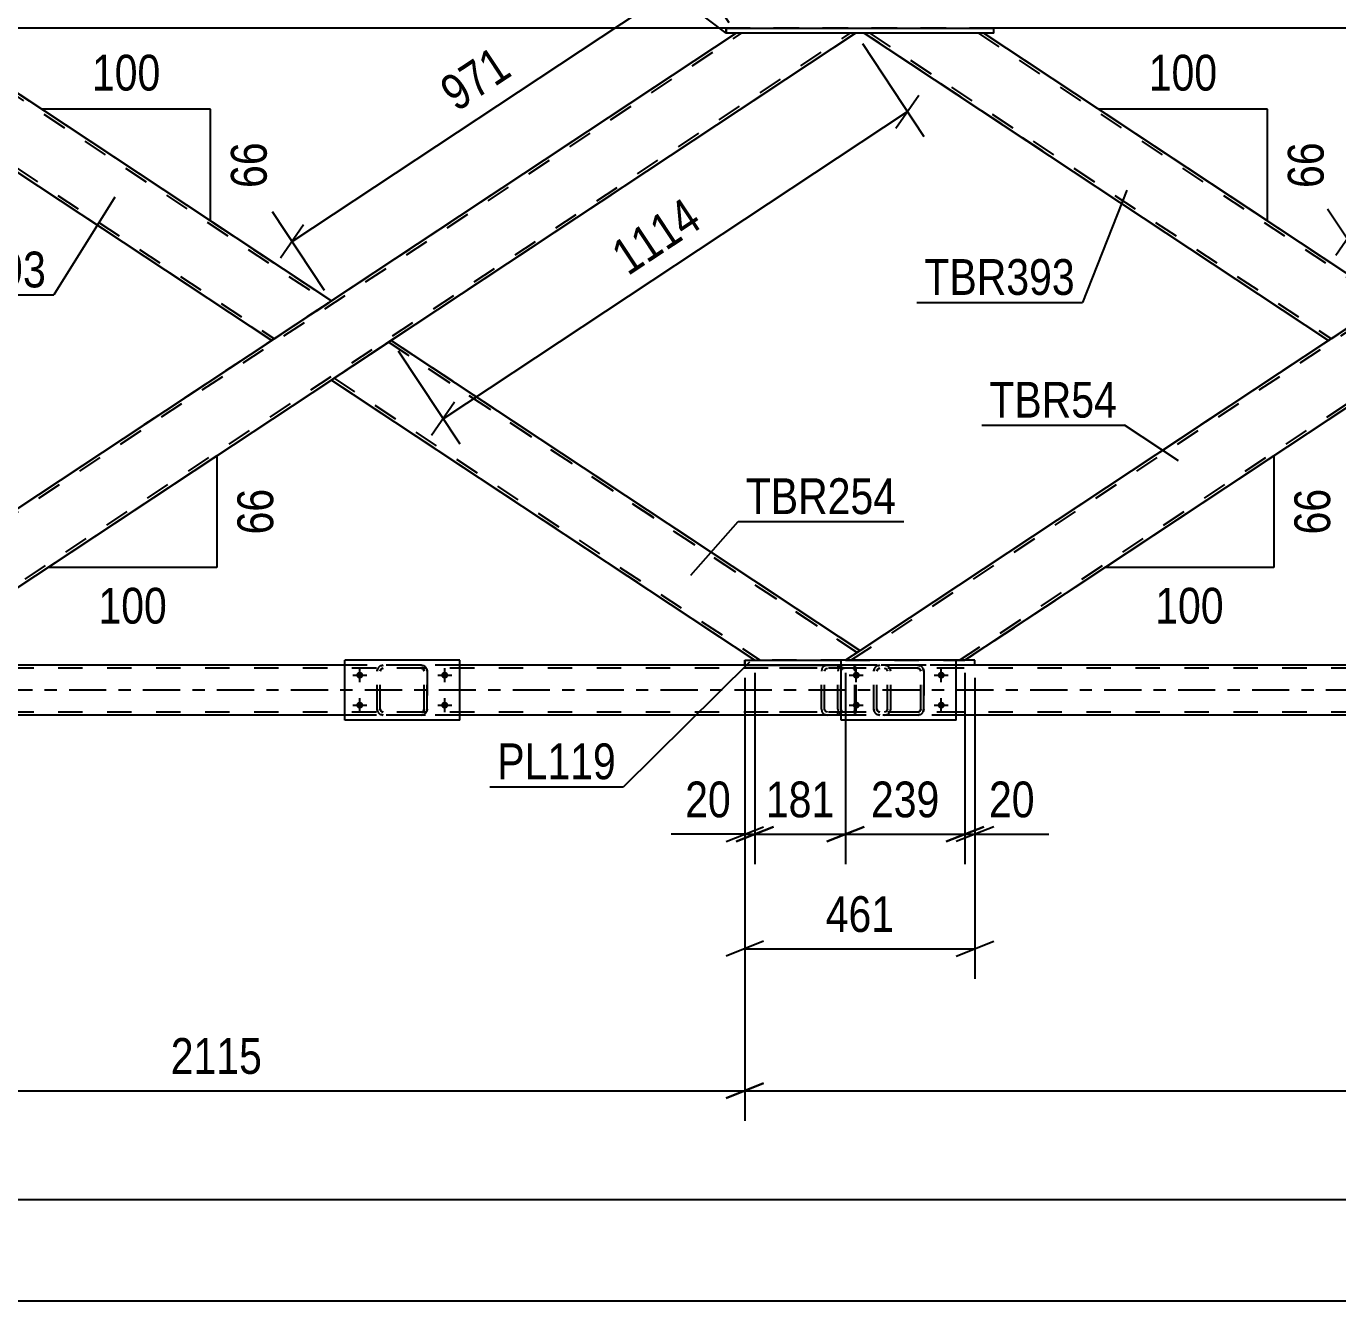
# Model space of a CAD drawing. Header units: millimetres. Extents: x -836 to 353, y -855 to -14.
# Drawn here: x -386.7 to -281.7, y -184.6 to -82.6 of the extents above; entities that cross this region are included whole.
import ezdxf

# ---------------------------------------------------------------- set-up
doc = ezdxf.new("R2010")
doc.units = ezdxf.units.MM
doc.linetypes.add('DXK_LINE_DOT2', pattern=[3.9198, 1.9599, -1.9599])
doc.linetypes.add('DXK_LINE_DOT3', pattern=[5.9187, 2.979, -0.9799, 0.9799, -0.9799])
doc.styles.add('Arial Narrow', font='ARIALN.TTF', dxfattribs={"height": 0.2})

# ---------------------------------------------------------------- blocks, each defined once
blk = doc.blocks.new('Bolt-570393895-11788 - 11761')
at = {"linetype": 'Continuous'}
for points in [[(-320.25, -134.25, -1), (-320.25, -134.81, -1)], [(-313.45, -134.25, -1), (-313.45, -134.81, -1)], [(-320.25, -136.65, -1), (-320.25, -137.21, -1)], [(-313.45, -136.65, -1), (-313.45, -137.21, -1)]]:
    blk.add_hatch(color=1, dxfattribs=at).paths.add_polyline_path(points)
at = {"color": 1, "linetype": 'Continuous'}
for p, q in [((-320.25, -135.09), (-320.25, -133.97)), ((-313.45, -135.09), (-313.45, -133.97)), ((-320.81, -134.53), (-319.69, -134.53)), ((-314.01, -134.53), (-312.89, -134.53)), ((-320.25, -137.49), (-320.25, -136.37)), ((-313.45, -137.49), (-313.45, -136.37)), ((-320.81, -136.93), (-319.69, -136.93)), ((-314.01, -136.93), (-312.89, -136.93))]:
    blk.add_line(p, q, dxfattribs=at)
blk = doc.blocks.new('Bolt-570393895-11798 - 11761')
at = {"linetype": 'Continuous'}
for points in [[(-360, -134.25, -1), (-360, -134.81, -1)], [(-353.2, -134.25, -1), (-353.2, -134.81, -1)], [(-360, -136.65, -1), (-360, -137.21, -1)], [(-353.2, -136.65, -1), (-353.2, -137.21, -1)]]:
    blk.add_hatch(color=1, dxfattribs=at).paths.add_polyline_path(points)
at = {"color": 1, "linetype": 'Continuous'}
for p, q in [((-360, -135.09), (-360, -133.97)), ((-353.2, -135.09), (-353.2, -133.97)), ((-360.56, -134.53), (-359.44, -134.53)), ((-353.76, -134.53), (-352.64, -134.53)), ((-360, -137.49), (-360, -136.37)), ((-353.2, -137.49), (-353.2, -136.37)), ((-360.56, -136.93), (-359.44, -136.93)), ((-353.76, -136.93), (-352.64, -136.93))]:
    blk.add_line(p, q, dxfattribs=at)
blk = doc.blocks.new('Part-570393895-11866 - 11761')
at = {"color": 2, "linetype": 'Continuous'}
for p, q in [((-352, -133.33), (-361.2, -133.33)), ((-361.2, -138.13), (-361.2, -133.33)), ((-352, -138.13), (-352, -133.33)), ((-352, -138.13), (-361.2, -138.13))]:
    blk.add_line(p, q, dxfattribs=at)
blk = doc.blocks.new('Part-570393895-11867 - 11761')
at = {"color": 7, "linetype": 'DXK_LINE_DOT2'}
for p, q in [((-358.6, -134.21), (-358.57, -134.03)), ((-358.57, -134.03), (-358.6, -134.21)), ((-358.6, -137.25), (-358.6, -134.21)), ((-358.6, -134.21), (-358.6, -134.21)), ((-358.6, -137.25), (-358.6, -134.21)), ((-358.36, -134.21), (-358.34, -134.12)), ((-358.34, -134.12), (-358.36, -134.21)), ((-358.36, -137.25), (-358.36, -134.21)), ((-358.36, -134.21), (-358.36, -134.21)), ((-358.36, -137.25), (-358.36, -134.21)), ((-358.34, -134.12), (-358.29, -134.04)), ((-358.29, -134.04), (-358.34, -134.12)), ((-358.31, -133.77), (-358.12, -133.73)), ((-358.12, -133.73), (-358.31, -133.77)), ((-358.29, -134.04), (-358.21, -133.99)), ((-358.21, -133.99), (-358.29, -134.04)), ((-358.21, -133.99), (-358.12, -133.97)), ((-358.12, -133.97), (-358.21, -133.99)), ((-355.08, -133.73), (-358.12, -133.73)), ((-355.08, -133.97), (-358.12, -133.97)), ((-355.08, -133.73), (-354.9, -133.77)), ((-354.9, -133.77), (-355.08, -133.73)), ((-355.08, -133.97), (-354.99, -133.99)), ((-354.99, -133.99), (-355.08, -133.97)), ((-354.99, -133.99), (-354.91, -134.04)), ((-354.91, -134.04), (-354.99, -133.99)), ((-354.91, -134.04), (-354.86, -134.12)), ((-354.86, -134.12), (-354.91, -134.04)), ((-354.86, -134.12), (-354.84, -134.21)), ((-354.84, -134.21), (-354.86, -134.12)), ((-354.84, -137.25), (-354.84, -134.21)), ((-354.84, -134.21), (-354.84, -134.21)), ((-354.84, -137.25), (-354.84, -134.21)), ((-354.64, -134.03), (-354.6, -134.21)), ((-354.6, -134.21), (-354.64, -134.03)), ((-354.6, -137.25), (-354.6, -134.21)), ((-354.6, -134.21), (-354.6, -134.21)), ((-354.6, -134.21), (-354.6, -137.25)), ((-358.6, -137.25), (-358.6, -137.25)), ((-358.57, -137.43), (-358.6, -137.25)), ((-358.6, -137.25), (-358.57, -137.43)), ((-358.36, -137.25), (-358.36, -137.25)), ((-358.34, -137.34), (-358.36, -137.25)), ((-358.36, -137.25), (-358.34, -137.34)), ((-358.29, -137.42), (-358.34, -137.34)), ((-358.34, -137.34), (-358.29, -137.42)), ((-358.21, -137.47), (-358.29, -137.42)), ((-358.29, -137.42), (-358.21, -137.47)), ((-358.12, -137.49), (-358.21, -137.47)), ((-358.21, -137.47), (-358.12, -137.49)), ((-355.08, -137.49), (-358.12, -137.49)), ((-354.99, -137.47), (-355.08, -137.49)), ((-355.08, -137.49), (-354.99, -137.47)), ((-354.91, -137.42), (-354.99, -137.47)), ((-354.99, -137.47), (-354.91, -137.42)), ((-354.86, -137.34), (-354.91, -137.42)), ((-354.91, -137.42), (-354.86, -137.34)), ((-354.84, -137.25), (-354.86, -137.34)), ((-354.86, -137.34), (-354.84, -137.25)), ((-354.84, -137.25), (-354.84, -137.25)), ((-354.6, -137.25), (-354.64, -137.43)), ((-354.64, -137.43), (-354.6, -137.25)), ((-354.6, -137.25), (-354.6, -137.25)), ((-358.12, -137.73), (-358.31, -137.69)), ((-358.31, -137.69), (-358.12, -137.73)), ((-355.08, -137.73), (-358.12, -137.73)), ((-354.9, -137.69), (-355.08, -137.73)), ((-355.08, -137.73), (-354.9, -137.69))]:
    blk.add_line(p, q, dxfattribs=at)
at = {"color": 7, "linetype": 'DXK_LINE_DOT3'}
blk.add_line((-356.6, -135.73), (-356.6, -135.73), dxfattribs=at)
at = {"color": 7, "linetype": 'DXK_LINE_DOT2'}
for centre, start, end in [((-358.12, -134.21), 112.5, 157.5), ((-358.12, -134.21), 112.5, 157.5), ((-355.08, -134.21), 22.5, 67.5), ((-355.08, -134.21), 22.5, 67.5), ((-358.12, -137.25), 202.5, 247.5), ((-358.12, -137.25), 202.5, 247.5), ((-355.08, -137.25), 292.5, 337.5), ((-355.08, -137.25), 292.5, 337.5)]:
    blk.add_arc(centre, 0.48, start, end, dxfattribs=at)
blk = doc.blocks.new('Part-570393895-11869 - 11761')
at = {"color": 2, "linetype": 'Continuous'}
for p, q in [((-312.25, -133.33), (-321.45, -133.33)), ((-321.45, -138.13), (-321.45, -133.33)), ((-312.25, -138.13), (-312.25, -133.33)), ((-312.25, -138.13), (-321.45, -138.13))]:
    blk.add_line(p, q, dxfattribs=at)
blk = doc.blocks.new('Part-570393895-11870 - 11761')
at = {"color": 7, "linetype": 'DXK_LINE_DOT2'}
for p, q in [((-318.85, -134.21), (-318.81, -134.03)), ((-318.81, -134.03), (-318.85, -134.21)), ((-318.85, -137.25), (-318.85, -134.21)), ((-318.85, -134.21), (-318.85, -134.21)), ((-318.85, -137.25), (-318.85, -134.21)), ((-318.61, -134.21), (-318.59, -134.12)), ((-318.59, -134.12), (-318.61, -134.21)), ((-318.61, -137.25), (-318.61, -134.21)), ((-318.61, -134.21), (-318.61, -134.21)), ((-318.61, -137.25), (-318.61, -134.21)), ((-318.59, -134.12), (-318.54, -134.04)), ((-318.54, -134.04), (-318.59, -134.12)), ((-318.55, -133.77), (-318.37, -133.73)), ((-318.37, -133.73), (-318.55, -133.77)), ((-318.54, -134.04), (-318.46, -133.99)), ((-318.46, -133.99), (-318.54, -134.04)), ((-318.46, -133.99), (-318.37, -133.97)), ((-318.37, -133.97), (-318.46, -133.99)), ((-315.33, -133.73), (-318.37, -133.73)), ((-315.33, -133.97), (-318.37, -133.97)), ((-315.33, -133.73), (-315.15, -133.77)), ((-315.15, -133.77), (-315.33, -133.73)), ((-315.33, -133.97), (-315.24, -133.99)), ((-315.24, -133.99), (-315.33, -133.97)), ((-315.24, -133.99), (-315.16, -134.04)), ((-315.16, -134.04), (-315.24, -133.99)), ((-315.16, -134.04), (-315.11, -134.12)), ((-315.11, -134.12), (-315.16, -134.04)), ((-315.11, -134.12), (-315.09, -134.21)), ((-315.09, -134.21), (-315.11, -134.12)), ((-315.09, -137.25), (-315.09, -134.21)), ((-315.09, -134.21), (-315.09, -134.21)), ((-315.09, -137.25), (-315.09, -134.21)), ((-314.89, -134.03), (-314.85, -134.21)), ((-314.85, -134.21), (-314.89, -134.03)), ((-314.85, -137.25), (-314.85, -134.21)), ((-314.85, -134.21), (-314.85, -134.21)), ((-314.85, -134.21), (-314.85, -137.25)), ((-318.85, -137.25), (-318.85, -137.25)), ((-318.81, -137.43), (-318.85, -137.25)), ((-318.85, -137.25), (-318.81, -137.43)), ((-318.61, -137.25), (-318.61, -137.25)), ((-318.59, -137.34), (-318.61, -137.25)), ((-318.61, -137.25), (-318.59, -137.34)), ((-318.54, -137.42), (-318.59, -137.34)), ((-318.59, -137.34), (-318.54, -137.42)), ((-318.46, -137.47), (-318.54, -137.42)), ((-318.54, -137.42), (-318.46, -137.47)), ((-318.37, -137.49), (-318.46, -137.47)), ((-318.46, -137.47), (-318.37, -137.49)), ((-315.33, -137.49), (-318.37, -137.49)), ((-315.24, -137.47), (-315.33, -137.49)), ((-315.33, -137.49), (-315.24, -137.47)), ((-315.16, -137.42), (-315.24, -137.47)), ((-315.24, -137.47), (-315.16, -137.42)), ((-315.11, -137.34), (-315.16, -137.42)), ((-315.16, -137.42), (-315.11, -137.34)), ((-315.09, -137.25), (-315.11, -137.34)), ((-315.11, -137.34), (-315.09, -137.25)), ((-315.09, -137.25), (-315.09, -137.25)), ((-314.85, -137.25), (-314.89, -137.43)), ((-314.89, -137.43), (-314.85, -137.25)), ((-314.85, -137.25), (-314.85, -137.25)), ((-318.37, -137.73), (-318.55, -137.69)), ((-318.55, -137.69), (-318.37, -137.73)), ((-315.33, -137.73), (-318.37, -137.73)), ((-315.15, -137.69), (-315.33, -137.73)), ((-315.33, -137.73), (-315.15, -137.69))]:
    blk.add_line(p, q, dxfattribs=at)
at = {"color": 7, "linetype": 'DXK_LINE_DOT3'}
blk.add_line((-316.85, -135.73), (-316.85, -135.73), dxfattribs=at)
at = {"color": 7, "linetype": 'DXK_LINE_DOT2'}
for centre, start, end in [((-318.37, -134.21), 112.5, 157.5), ((-318.37, -134.21), 112.5, 157.5), ((-315.33, -134.21), 22.5, 67.5), ((-315.33, -134.21), 22.5, 67.5), ((-318.37, -137.25), 202.5, 247.5), ((-318.37, -137.25), 202.5, 247.5), ((-315.33, -137.25), 292.5, 337.5), ((-315.33, -137.25), 292.5, 337.5)]:
    blk.add_arc(centre, 0.48, start, end, dxfattribs=at)
blk = doc.blocks.new('Part-570393895-12052 - 11761')
at = {"color": 7, "linetype": 'DXK_LINE_DOT2'}
for p, q in [((-321.7, -134.04), (-321.73, -134.21)), ((-321.73, -137.25), (-321.73, -134.21)), ((-321.69, -134.03), (-321.7, -134.04)), ((-321.48, -134.21), (-321.46, -134.12)), ((-321.48, -137.25), (-321.48, -134.21)), ((-321.46, -134.12), (-321.4, -134.04)), ((-321.23, -133.73), (-321.42, -133.77)), ((-321.4, -134.04), (-321.32, -133.99)), ((-321.32, -133.99), (-321.23, -133.97)), ((-311.85, -133.73), (-321.23, -133.73)), ((-311.85, -133.97), (-321.23, -133.97)), ((-317.82, -133.77), (-318.01, -133.73)), ((-318.01, -133.97), (-317.91, -133.99)), ((-317.91, -133.99), (-317.83, -134.04)), ((-317.83, -134.04), (-317.78, -134.12)), ((-317.78, -134.12), (-317.76, -134.21)), ((-317.76, -137.25), (-317.76, -134.21)), ((-317.5, -134.21), (-317.54, -134.03)), ((-317.5, -137.25), (-317.5, -134.21)), ((-321.73, -137.25), (-321.69, -137.43)), ((-321.46, -137.34), (-321.48, -137.25)), ((-321.4, -137.42), (-321.46, -137.34)), ((-321.32, -137.47), (-321.4, -137.42)), ((-321.23, -137.49), (-321.32, -137.47)), ((-311.85, -137.49), (-321.23, -137.49)), ((-317.91, -137.47), (-318.01, -137.49)), ((-317.83, -137.42), (-317.91, -137.47)), ((-317.78, -137.34), (-317.83, -137.42)), ((-317.76, -137.25), (-317.78, -137.34)), ((-317.54, -137.43), (-317.5, -137.25)), ((-321.42, -137.69), (-321.23, -137.73)), ((-311.85, -137.73), (-321.23, -137.73)), ((-318.01, -137.73), (-317.82, -137.69))]:
    blk.add_line(p, q, dxfattribs=at)
for centre, start, end in [((-321.24, -134.23), 110.9282, 155.8647), ((-317.99, -134.23), 24.1353, 69.0718), ((-321.24, -137.23), 204.1353, 249.0718), ((-317.99, -137.23), 290.9282, 335.8647)]:
    blk.add_arc(centre, 0.495, start, end, dxfattribs=at)
blk = doc.blocks.new('Part-570393895-11946 - 11761')
at = {"color": 7, "linetype": 'DXK_LINE_DOT2'}
for p, q in [((-320.51, -133.73), (-328.33, -133.73)), ((-320.51, -133.97), (-328.33, -133.97)), ((-323.02, -134.04), (-323.05, -134.21)), ((-323.05, -137.25), (-323.05, -134.21)), ((-323.02, -134.03), (-323.02, -134.04)), ((-322.8, -134.21), (-322.78, -134.12)), ((-322.8, -137.25), (-322.8, -134.21)), ((-322.78, -134.12), (-322.73, -134.04)), ((-322.55, -133.73), (-322.74, -133.77)), ((-322.73, -134.04), (-322.65, -133.99)), ((-322.65, -133.99), (-322.55, -133.97)), ((-321.73, -133.73), (-321.73, -133.97)), ((-320.41, -133.77), (-320.51, -133.73)), ((-320.51, -133.97), (-320.46, -133.99)), ((-320.46, -133.99), (-320.41, -134.04)), ((-320.32, -133.87), (-320.41, -133.77)), ((-320.41, -134.04), (-320.39, -134.12)), ((-320.39, -134.12), (-320.38, -134.21)), ((-320.38, -137.25), (-320.38, -134.21)), ((-320.27, -134.03), (-320.32, -133.87)), ((-320.25, -134.21), (-320.27, -134.03)), ((-320.25, -137.25), (-320.25, -134.21)), ((-320.51, -137.49), (-328.33, -137.49)), ((-323.05, -137.25), (-323.02, -137.43)), ((-322.78, -137.34), (-322.8, -137.25)), ((-322.73, -137.42), (-322.78, -137.34)), ((-322.65, -137.47), (-322.73, -137.42)), ((-322.55, -137.49), (-322.65, -137.47)), ((-321.73, -137.73), (-321.73, -137.49)), ((-320.46, -137.47), (-320.51, -137.49)), ((-320.41, -137.42), (-320.46, -137.47)), ((-320.39, -137.34), (-320.41, -137.42)), ((-320.38, -137.25), (-320.39, -137.34)), ((-320.32, -137.59), (-320.27, -137.43)), ((-320.27, -137.43), (-320.25, -137.25)), ((-320.51, -137.73), (-328.33, -137.73)), ((-322.74, -137.69), (-322.55, -137.73)), ((-320.51, -137.73), (-320.41, -137.69)), ((-320.41, -137.69), (-320.32, -137.59))]:
    blk.add_line(p, q, dxfattribs=at)
for centre, start, end in [((-322.57, -134.23), 111.1034, 156.0535), ((-322.57, -137.23), 203.9465, 248.8966)]:
    blk.add_arc(centre, 0.493, start, end, dxfattribs=at)
blk = doc.blocks.new('Part-570393895-12035 - 11761')
at = {"color": 7, "linetype": 'DXK_LINE_DOT2'}
for p, q in [((-89.63, -82.73), (-753.72, -82.73)), ((-309.24, -82.73), (-330.68, -82.73))]:
    blk.add_line(p, q, dxfattribs=at)
at = {"color": 2, "linetype": 'Continuous'}
for p, q in [((-330.68, -82.73), (-393.85, -82.73)), ((-246.07, -82.73), (-309.24, -82.73))]:
    blk.add_line(p, q, dxfattribs=at)
blk = doc.blocks.new('Part-570393895-12058 - 11761')
at = {"color": 2, "linetype": 'Continuous'}
for p, q in [((-330.68, -83.13), (-330.68, -82.73)), ((-330.68, -82.73), (-330.68, -83.13)), ((-330.68, -82.73), (-309.24, -82.73)), ((-309.24, -83.13), (-309.24, -82.73)), ((-309.24, -83.13), (-330.68, -83.13))]:
    blk.add_line(p, q, dxfattribs=at)
at = {"color": 7, "linetype": 'DXK_LINE_DOT2'}
for p, q in [((-330.68, -82.73), (-330.68, -82.73)), ((-330.68, -82.73), (-330.68, -82.73)), ((-309.24, -83.13), (-309.24, -82.73)), ((-330.68, -83.13), (-330.68, -83.13)), ((-330.68, -83.13), (-330.68, -83.13))]:
    blk.add_line(p, q, dxfattribs=at)
blk = doc.blocks.new('Part-570393895-12113 - 11761')
at = {"color": 2, "linetype": 'Continuous'}
for p, q in [((-329.17, -133.73), (-329.17, -133.33)), ((-329.17, -133.33), (-329.17, -133.73)), ((-329.17, -133.33), (-321.45, -133.33)), ((-310.75, -133.33), (-312.25, -133.33)), ((-310.75, -133.73), (-310.75, -133.33)), ((-329.17, -133.73), (-321.45, -133.73)), ((-310.75, -133.73), (-312.25, -133.73))]:
    blk.add_line(p, q, dxfattribs=at)
at = {"color": 7, "linetype": 'DXK_LINE_DOT2'}
for p, q in [((-329.17, -133.33), (-329.17, -133.33)), ((-329.17, -133.33), (-329.17, -133.33)), ((-312.25, -133.33), (-321.45, -133.33)), ((-310.75, -133.73), (-310.75, -133.33)), ((-329.17, -133.73), (-329.17, -133.73)), ((-329.17, -133.73), (-329.17, -133.73)), ((-312.25, -133.73), (-321.45, -133.73))]:
    blk.add_line(p, q, dxfattribs=at)
blk = doc.blocks.new('Part-570393895-12199 - 11761')
at = {"color": 2, "linetype": 'Continuous'}
for p, q in [((-404.22, -83.13), (-367.05, -107.73)), ((-394.65, -83.13), (-362.27, -104.56)), ((-362.53, -104.74), (-366.78, -107.55)), ((-362.39, -104.65), (-362.53, -104.74)), ((-362.3, -104.59), (-362.39, -104.65)), ((-362.27, -104.56), (-362.3, -104.59)), ((-362.27, -104.56), (-362.27, -104.56)), ((-367.02, -107.71), (-367.05, -107.73)), ((-367.05, -107.73), (-367.05, -107.73)), ((-366.78, -107.55), (-367.02, -107.71))]:
    blk.add_line(p, q, dxfattribs=at)
at = {"color": 7, "linetype": 'DXK_LINE_DOT2'}
for p, q in [((-367.05, -107.73), (-404.22, -83.13)), ((-404.22, -83.13), (-404.22, -83.13)), ((-394.65, -83.13), (-404.22, -83.13)), ((-403.78, -83.13), (-366.83, -107.59)), ((-403.78, -83.13), (-366.83, -107.59)), ((-395.09, -83.13), (-362.48, -104.71)), ((-395.09, -83.13), (-362.48, -104.71)), ((-394.65, -83.13), (-362.27, -104.56)), ((-362.55, -104.75), (-366.83, -107.59)), ((-362.54, -104.74), (-366.78, -107.55)), ((-366.77, -107.54), (-362.48, -104.71)), ((-362.5, -104.72), (-362.55, -104.75)), ((-362.54, -104.74), (-362.3, -104.59)), ((-362.48, -104.71), (-362.5, -104.72)), ((-362.48, -104.71), (-362.48, -104.71)), ((-362.3, -104.59), (-362.27, -104.56)), ((-367.05, -107.73), (-367.02, -107.71)), ((-367.02, -107.71), (-366.92, -107.65)), ((-366.92, -107.65), (-366.78, -107.55)), ((-366.83, -107.59), (-366.82, -107.58)), ((-366.83, -107.59), (-366.83, -107.59)), ((-366.82, -107.58), (-366.77, -107.54))]:
    blk.add_line(p, q, dxfattribs=at)
blk = doc.blocks.new('Part-570393895-12214 - 11761')
at = {"color": 7, "linetype": 'DXK_LINE_DOT2'}
for p, q in [((-72.52, -133.97), (-807.13, -133.97)), ((-226.14, -133.73), (-758.72, -133.73)), ((-352, -133.73), (-361.2, -133.73)), ((-310.75, -133.73), (-329.17, -133.73)), ((-72.52, -137.49), (-807.13, -137.49)), ((-72.52, -137.73), (-758.72, -137.73)), ((-352, -137.73), (-361.2, -137.73)), ((-312.25, -137.73), (-321.45, -137.73))]:
    blk.add_line(p, q, dxfattribs=at)
at = {"color": 2, "linetype": 'Continuous'}
for p, q in [((-361.2, -133.73), (-391.75, -133.73)), ((-329.17, -133.73), (-352, -133.73)), ((-281.7, -133.73), (-310.75, -133.73)), ((-361.2, -137.73), (-391.75, -137.73)), ((-321.45, -137.73), (-352, -137.73)), ((-281.7, -137.73), (-312.25, -137.73))]:
    blk.add_line(p, q, dxfattribs=at)
at = {"color": 7, "linetype": 'DXK_LINE_DOT3'}
blk.add_line((-72.52, -135.73), (-807.13, -135.73), dxfattribs=at)
blk = doc.blocks.new('Part-570393895-12300 - 11761')
at = {"color": 2, "linetype": 'Continuous'}
for p, q in [((-319.61, -83.13), (-282.44, -107.73)), ((-310.04, -83.13), (-277.66, -104.56)), ((-277.93, -104.74), (-282.17, -107.55)), ((-277.79, -104.65), (-277.93, -104.74)), ((-277.69, -104.59), (-277.79, -104.65)), ((-277.66, -104.56), (-277.69, -104.59)), ((-277.66, -104.56), (-277.66, -104.56)), ((-282.41, -107.71), (-282.44, -107.73)), ((-282.44, -107.73), (-282.44, -107.73)), ((-282.17, -107.55), (-282.41, -107.71))]:
    blk.add_line(p, q, dxfattribs=at)
at = {"color": 7, "linetype": 'DXK_LINE_DOT2'}
for p, q in [((-282.44, -107.73), (-319.61, -83.13)), ((-319.61, -83.13), (-319.61, -83.13)), ((-310.04, -83.13), (-319.61, -83.13)), ((-319.17, -83.13), (-282.22, -107.59)), ((-319.17, -83.13), (-282.22, -107.59)), ((-310.48, -83.13), (-277.88, -104.71)), ((-310.48, -83.13), (-277.88, -104.71)), ((-310.04, -83.13), (-277.66, -104.56)), ((-277.94, -104.75), (-282.22, -107.59)), ((-277.93, -104.74), (-282.17, -107.55)), ((-282.16, -107.54), (-277.88, -104.71)), ((-277.89, -104.72), (-277.94, -104.75)), ((-277.93, -104.74), (-277.69, -104.59)), ((-277.88, -104.71), (-277.89, -104.72)), ((-277.88, -104.71), (-277.88, -104.71)), ((-277.69, -104.59), (-277.66, -104.56)), ((-282.44, -107.73), (-282.41, -107.71)), ((-282.41, -107.71), (-282.31, -107.65)), ((-282.31, -107.65), (-282.17, -107.55)), ((-282.22, -107.59), (-282.21, -107.58)), ((-282.22, -107.59), (-282.22, -107.59)), ((-282.21, -107.58), (-282.16, -107.54))]:
    blk.add_line(p, q, dxfattribs=at)
blk = doc.blocks.new('Part-570393895-12328 - 11761')
at = {"color": 7, "linetype": 'DXK_LINE_DOT2'}
for p, q in [((-245.27, -83.13), (-321.12, -133.33)), ((-320.68, -133.33), (-244.84, -83.13)), ((-320.68, -133.33), (-244.84, -83.13)), ((-311.99, -133.33), (-236.14, -83.13)), ((-311.99, -133.33), (-236.14, -83.13)), ((-235.71, -83.13), (-311.55, -133.33)), ((-235.71, -83.13), (-245.27, -83.13)), ((-235.71, -83.13), (-235.71, -83.13)), ((-277.66, -104.56), (-282.44, -107.73)), ((-272.88, -107.73), (-277.66, -110.9)), ((-319.96, -132.57), (-321.12, -133.33)), ((-321.12, -133.33), (-321.12, -133.33)), ((-321.12, -133.33), (-311.55, -133.33))]:
    blk.add_line(p, q, dxfattribs=at)
at = {"color": 2, "linetype": 'Continuous'}
for p, q in [((-245.27, -83.13), (-277.66, -104.56)), ((-235.71, -83.13), (-272.88, -107.73)), ((-282.44, -107.73), (-319.96, -132.57)), ((-277.66, -110.9), (-311.55, -133.33))]:
    blk.add_line(p, q, dxfattribs=at)
blk = doc.blocks.new('Part-570393895-12334 - 11761')
at = {"color": 7, "linetype": 'DXK_LINE_DOT2'}
for p, q in [((-357.72, -107.89), (-362.05, -110.75)), ((-357.75, -107.91), (-362, -110.72)), ((-361.99, -110.71), (-357.7, -107.87)), ((-357.61, -107.81), (-357.75, -107.91)), ((-357.72, -107.89), (-357.7, -107.87)), ((-357.7, -107.87), (-357.7, -107.87)), ((-357.7, -107.87), (-320.18, -132.71)), ((-320.18, -132.71), (-357.7, -107.87)), ((-357.52, -107.75), (-357.61, -107.81)), ((-357.48, -107.73), (-357.52, -107.75)), ((-357.48, -107.73), (-319.96, -132.56)), ((-362.23, -110.87), (-362.27, -110.9)), ((-362.27, -110.9), (-328.37, -133.33)), ((-362, -110.72), (-362.23, -110.87)), ((-362.05, -110.75), (-362.03, -110.74)), ((-362.05, -110.75), (-362.05, -110.75)), ((-362.05, -110.75), (-327.94, -133.33)), ((-362.05, -110.75), (-327.94, -133.33)), ((-362.03, -110.74), (-361.99, -110.71)), ((-321.12, -133.33), (-328.37, -133.33)), ((-320.09, -132.65), (-320.4, -132.85)), ((-320.18, -132.71), (-320.18, -132.71))]:
    blk.add_line(p, q, dxfattribs=at)
at = {"color": 2, "linetype": 'Continuous'}
for p, q in [((-357.75, -107.91), (-362, -110.72)), ((-357.75, -107.91), (-357.52, -107.75)), ((-357.52, -107.75), (-357.48, -107.73)), ((-357.48, -107.73), (-319.96, -132.56)), ((-357.48, -107.73), (-357.48, -107.73)), ((-362.27, -110.9), (-362.23, -110.87)), ((-362.27, -110.9), (-362.27, -110.9)), ((-362.27, -110.9), (-328.37, -133.33)), ((-362.23, -110.87), (-362.14, -110.81)), ((-362.14, -110.81), (-362, -110.72)), ((-320.4, -132.85), (-321.12, -133.33)), ((-320, -132.59), (-320.4, -132.85)), ((-319.96, -132.56), (-320, -132.59)), ((-319.96, -132.56), (-319.96, -132.56))]:
    blk.add_line(p, q, dxfattribs=at)
blk = doc.blocks.new('Part-570393895-12341 - 11761')
at = {"color": 7, "linetype": 'DXK_LINE_DOT2'}
for p, q in [((-329.88, -83.13), (-405.73, -133.33)), ((-405.29, -133.33), (-329.45, -83.13)), ((-405.29, -133.33), (-329.45, -83.13)), ((-396.6, -133.33), (-320.75, -83.13)), ((-396.6, -133.33), (-320.75, -83.13)), ((-320.32, -83.13), (-396.16, -133.33)), ((-320.32, -83.13), (-329.88, -83.13)), ((-320.32, -83.13), (-320.32, -83.13)), ((-362.27, -104.56), (-367.05, -107.73)), ((-357.48, -107.73), (-362.27, -110.9)), ((-404.57, -132.57), (-405.73, -133.33)), ((-405.73, -133.33), (-405.73, -133.33)), ((-405.73, -133.33), (-396.16, -133.33))]:
    blk.add_line(p, q, dxfattribs=at)
at = {"color": 2, "linetype": 'Continuous'}
for p, q in [((-329.88, -83.13), (-362.27, -104.56)), ((-320.32, -83.13), (-357.48, -107.73)), ((-367.05, -107.73), (-404.57, -132.57)), ((-362.27, -110.9), (-396.16, -133.33))]:
    blk.add_line(p, q, dxfattribs=at)
blk = doc.blocks.new('StraightDimension-570393895-13455 - 11761')
at = {"color": 7, "linetype": 'Continuous'}
for p, q in [((-245.83, -82.3), (-250.13, -75.79)), ((-249.48, -79.5), (-247.64, -76.84)), ((-280.94, -99.6), (-248.56, -78.17)), ((-278.21, -103.73), (-282.52, -97.22)), ((-280.02, -98.27), (-281.86, -100.93))]:
    blk.add_line(p, q, dxfattribs=at)
at = {"color": 0}
blk.add_wipeout([(-262.38, -86.41), (-264.7, -82.91), (-270.27, -86.6), (-267.95, -90.1)], dxfattribs=at)
at = {"color": 3, "style": 'Arial Narrow'}
blk.add_text('971', height=2.863, rotation=33.5008, dxfattribs=at).set_placement((-267.78, -89.27))
blk = doc.blocks.new('AngleDimension-570393895-23938 - 11761')
at = {"color": 7, "linetype": 'Continuous'}
for p, q in [((-371.43, -116.96), (-384.94, -125.9)), ((-371.43, -116.96), (-371.43, -125.9)), ((-379.43, -122.26), (-384.94, -125.9)), ((-371.43, -125.9), (-384.94, -125.9))]:
    blk.add_line(p, q, dxfattribs=at)
at = {"color": 0}
for points in [[(-366.33, -119), (-370.53, -119), (-370.53, -123.86), (-366.33, -123.86)], [(-374.84, -131), (-374.84, -126.8), (-381.52, -126.8), (-381.52, -131)]]:
    blk.add_wipeout(points, dxfattribs=at)
at = {"color": 3, "style": 'Arial Narrow'}
blk.add_text('66', height=2.863, rotation=90.0002, dxfattribs=at).set_placement((-366.93, -123.26))
blk.add_text('100', height=2.863, dxfattribs=at).set_placement((-380.92, -130.4))
blk = doc.blocks.new('AngleDimension-570393895-23940 - 11761')
at = {"color": 7, "linetype": 'Continuous'}
for p, q in [((-385.46, -89.22), (-385.46, -89.22)), ((-371.95, -89.22), (-385.46, -89.22)), ((-371.95, -98.16), (-385.46, -89.22)), ((-371.95, -98.16), (-371.95, -89.22))]:
    blk.add_line(p, q, dxfattribs=at)
at = {"color": 0}
for points in [[(-375.36, -88.32), (-375.36, -84.12), (-382.04, -84.12), (-382.04, -88.32)], [(-366.85, -91.26), (-371.05, -91.26), (-371.05, -96.12), (-366.85, -96.12)]]:
    blk.add_wipeout(points, dxfattribs=at)
at = {"color": 3, "style": 'Arial Narrow'}
blk.add_text('100', height=2.863, dxfattribs=at).set_placement((-381.44, -87.72))
blk.add_text('66', height=2.863, rotation=90.0002, dxfattribs=at).set_placement((-367.45, -95.52))
blk = doc.blocks.new('StraightDimension-570393895-13035 - 11761')
at = {"color": 7, "linetype": 'Continuous'}
for p, q in [((-413.78, -134.73), (-413.78, -170.2)), ((-329.17, -134.73), (-329.17, -170.2)), ((-412.28, -167.2), (-415.28, -168.4)), ((-413.78, -167.8), (-329.17, -167.8)), ((-330.67, -168.4), (-327.67, -167.2))]:
    blk.add_line(p, q, dxfattribs=at)
at = {"color": 0}
blk.add_wipeout([(-367.22, -167.05), (-367.22, -162.85), (-375.73, -162.85), (-375.73, -167.05)], dxfattribs=at)
at = {"color": 3, "style": 'Arial Narrow'}
blk.add_text('2115', height=2.863, dxfattribs=at).set_placement((-375.13, -166.45))
blk = doc.blocks.new('StraightDimension-570393895-13096 - 11761')
at = {"color": 7, "linetype": 'Continuous'}
blk.add_line((-807.77, -184.62), (-71.88, -184.62), dxfattribs=at)
blk = doc.blocks.new('StraightDimension-570393895-12671 - 11761')
at = {"color": 7, "linetype": 'Continuous'}
for p, q in [((-329.17, -134.73), (-329.17, -158.84)), ((-310.75, -134.73), (-310.75, -158.84)), ((-327.67, -155.84), (-330.67, -157.04)), ((-329.17, -156.44), (-310.75, -156.44)), ((-312.25, -157.04), (-309.25, -155.84))]:
    blk.add_line(p, q, dxfattribs=at)
at = {"color": 0}
blk.add_wipeout([(-316.62, -155.69), (-316.62, -151.49), (-323.3, -151.49), (-323.3, -155.69)], dxfattribs=at)
at = {"color": 3, "style": 'Arial Narrow'}
blk.add_text('461', height=2.863, dxfattribs=at).set_placement((-322.7, -155.09))
blk = doc.blocks.new('StraightDimension-570393895-13025 - 11761')
at = {"color": 7, "linetype": 'Continuous'}
for p, q in [((-329.17, -134.73), (-329.17, -170.2)), ((-327.67, -167.2), (-330.67, -168.4)), ((-329.17, -167.8), (-159.96, -167.8))]:
    blk.add_line(p, q, dxfattribs=at)
blk = doc.blocks.new('StraightDimension-570393895-13682 - 11761')
at = {"color": 7, "linetype": 'Continuous'}
for p, q in [((-328.37, -134.33), (-328.37, -149.66)), ((-321.12, -134.33), (-321.12, -149.66)), ((-329.87, -147.86), (-326.87, -146.66)), ((-319.62, -146.66), (-322.62, -147.86)), ((-328.37, -147.26), (-321.12, -147.26))]:
    blk.add_line(p, q, dxfattribs=at)
at = {"color": 0}
blk.add_wipeout([(-321.4, -146.51), (-321.4, -142.31), (-328.09, -142.31), (-328.09, -146.51)], dxfattribs=at)
at = {"color": 3, "style": 'Arial Narrow'}
blk.add_text('181', height=2.863, dxfattribs=at).set_placement((-327.49, -145.91))
blk = doc.blocks.new('StraightDimension-570393895-12606 - 11761')
at = {"color": 7, "linetype": 'Continuous'}
for p, q in [((-330.43, -82.3), (-334.61, -75.99)), ((-333.95, -79.7), (-332.11, -77.04)), ((-365.42, -99.8), (-333.03, -78.37)), ((-362.82, -103.73), (-366.99, -97.43)), ((-364.5, -98.47), (-366.34, -101.13))]:
    blk.add_line(p, q, dxfattribs=at)
at = {"color": 0}
blk.add_wipeout([(-346.85, -86.62), (-349.17, -83.11), (-354.75, -86.8), (-352.43, -90.31)], dxfattribs=at)
at = {"color": 3, "style": 'Arial Narrow'}
blk.add_text('971', height=2.863, rotation=33.5008, dxfattribs=at).set_placement((-352.26, -89.47))
blk = doc.blocks.new('AngleDimension-570393895-23970 - 11761')
at = {"color": 7, "linetype": 'Continuous'}
for p, q in [((-300.85, -89.22), (-300.85, -89.22)), ((-287.34, -89.22), (-300.85, -89.22)), ((-287.34, -98.16), (-300.85, -89.22)), ((-287.34, -98.16), (-287.34, -89.22))]:
    blk.add_line(p, q, dxfattribs=at)
at = {"color": 0}
for points in [[(-290.75, -88.32), (-290.75, -84.12), (-297.44, -84.12), (-297.44, -88.32)], [(-282.24, -91.26), (-286.44, -91.26), (-286.44, -96.12), (-282.24, -96.12)]]:
    blk.add_wipeout(points, dxfattribs=at)
at = {"color": 3, "style": 'Arial Narrow'}
blk.add_text('100', height=2.863, dxfattribs=at).set_placement((-296.84, -87.72))
blk.add_text('66', height=2.863, rotation=90.0002, dxfattribs=at).set_placement((-282.84, -95.52))
blk = doc.blocks.new('StraightDimension-570393895-13150 - 11761')
at = {"color": 7, "linetype": 'Continuous'}
blk.add_line((-807.13, -176.52), (-72.52, -176.52), dxfattribs=at)
blk = doc.blocks.new('StraightDimension-570393895-13338 - 11761')
at = {"color": 7, "linetype": 'Continuous'}
for p, q in [((-319.76, -83.96), (-314.84, -91.41)), ((-317.08, -90.74), (-315.24, -88.08)), ((-353.33, -114.01), (-316.16, -89.41)), ((-356.93, -108.56), (-352, -116.01)), ((-352.41, -112.68), (-354.25, -115.34))]:
    blk.add_line(p, q, dxfattribs=at)
at = {"color": 0}
blk.add_wipeout([(-331.61, -98.73), (-333.93, -95.23), (-341.03, -99.93), (-338.71, -103.43)], dxfattribs=at)
at = {"color": 3, "style": 'Arial Narrow'}
blk.add_text('1114', height=2.863, rotation=33.5008, dxfattribs=at).set_placement((-338.54, -102.6))
blk = doc.blocks.new('StraightDimension-570393895-13666 - 11761')
at = {"color": 7, "linetype": 'Continuous'}
for p, q in [((-311.55, -134.33), (-311.55, -149.66)), ((-310.75, -134.73), (-310.75, -149.66)), ((-313.05, -147.86), (-310.05, -146.66)), ((-309.25, -146.66), (-312.25, -147.86)), ((-311.55, -147.26), (-310.75, -147.26)), ((-310.75, -147.26), (-304.85, -147.26)), ((-310.75, -147.26), (-304.85, -147.26))]:
    blk.add_line(p, q, dxfattribs=at)
at = {"color": 0}
blk.add_wipeout([(-305.37, -146.51), (-305.37, -142.31), (-310.23, -142.31), (-310.23, -146.51)], dxfattribs=at)
at = {"color": 3, "style": 'Arial Narrow'}
blk.add_text('20', height=2.863, dxfattribs=at).set_placement((-309.63, -145.91))
blk = doc.blocks.new('StraightDimension-570393895-13674 - 11761')
at = {"color": 7, "linetype": 'Continuous'}
for p, q in [((-321.12, -134.33), (-321.12, -149.66)), ((-311.55, -134.33), (-311.55, -149.66)), ((-322.62, -147.86), (-319.62, -146.66)), ((-310.05, -146.66), (-313.05, -147.86)), ((-321.12, -147.26), (-311.55, -147.26))]:
    blk.add_line(p, q, dxfattribs=at)
at = {"color": 0}
blk.add_wipeout([(-312.99, -146.51), (-312.99, -142.31), (-319.68, -142.31), (-319.68, -146.51)], dxfattribs=at)
at = {"color": 3, "style": 'Arial Narrow'}
blk.add_text('239', height=2.863, dxfattribs=at).set_placement((-319.08, -145.91))
blk = doc.blocks.new('StraightDimension-570393895-13690 - 11761')
at = {"color": 7, "linetype": 'Continuous'}
for p, q in [((-328.37, -134.33), (-328.37, -149.66)), ((-329.17, -134.73), (-329.17, -149.66)), ((-330.67, -147.86), (-327.67, -146.66)), ((-326.87, -146.66), (-329.87, -147.86)), ((-329.17, -147.26), (-335.08, -147.26)), ((-329.17, -147.26), (-335.08, -147.26)), ((-329.17, -147.26), (-328.37, -147.26))]:
    blk.add_line(p, q, dxfattribs=at)
at = {"color": 0}
blk.add_wipeout([(-329.7, -146.51), (-329.7, -142.31), (-334.55, -142.31), (-334.55, -146.51)], dxfattribs=at)
at = {"color": 3, "style": 'Arial Narrow'}
blk.add_text('20', height=2.863, dxfattribs=at).set_placement((-333.95, -145.91))
blk = doc.blocks.new('AngleDimension-570393895-23968 - 11761')
at = {"color": 7, "linetype": 'Continuous'}
for p, q in [((-286.82, -116.96), (-300.33, -125.9)), ((-286.82, -116.96), (-286.82, -125.9)), ((-294.82, -122.26), (-300.33, -125.9)), ((-286.82, -125.9), (-300.33, -125.9))]:
    blk.add_line(p, q, dxfattribs=at)
at = {"color": 0}
for points in [[(-281.72, -119), (-285.92, -119), (-285.92, -123.86), (-281.72, -123.86)], [(-290.23, -131), (-290.23, -126.8), (-296.92, -126.8), (-296.92, -131)]]:
    blk.add_wipeout(points, dxfattribs=at)
at = {"color": 3, "style": 'Arial Narrow'}
blk.add_text('66', height=2.863, rotation=90.0002, dxfattribs=at).set_placement((-282.32, -123.26))
blk.add_text('100', height=2.863, dxfattribs=at).set_placement((-296.32, -130.4))
blk = doc.blocks.new('Mark-570393895-12054 - 11761')
at = {"color": 30, "linetype": 'Continuous'}
for p in [(-352.85, -74.42), (-330.68, -83.13)]:
    blk.add_line(p, (-342.14, -74.42), dxfattribs=at)
at = {"color": 0}
blk.add_wipeout([(-342.74, -73.82), (-342.74, -70.82), (-352.25, -70.82), (-352.25, -73.82)], dxfattribs=at)
blk.add_wipeout([(-342.74, -73.82), (-342.74, -70.82), (-352.25, -70.82), (-352.25, -73.82)], dxfattribs=at)
at = {"color": 3, "style": 'Arial Narrow'}
blk.add_text('PL117', height=2.863, dxfattribs=at).set_placement((-352.25, -73.82))
blk = doc.blocks.new('Mark-570393895-12109 - 11761')
at = {"color": 30, "linetype": 'Continuous'}
for p in [(-328.81, -133.49), (-349.59, -143.46)]:
    blk.add_line(p, (-338.89, -143.46), dxfattribs=at)
at = {"color": 0}
blk.add_wipeout([(-339.49, -142.86), (-339.49, -139.86), (-348.99, -139.86), (-348.99, -142.86)], dxfattribs=at)
blk.add_wipeout([(-339.49, -142.86), (-339.49, -139.86), (-348.99, -139.86), (-348.99, -142.86)], dxfattribs=at)
at = {"color": 3, "style": 'Arial Narrow'}
blk.add_text('PL119', height=2.863, dxfattribs=at).set_placement((-348.99, -142.86))
blk = doc.blocks.new('Mark-570393895-12195 - 11761')
at = {"color": 30, "linetype": 'Continuous'}
for p in [(-379.61, -96.26), (-397.76, -104.08)]:
    blk.add_line(p, (-384.5, -104.08), dxfattribs=at)
at = {"color": 0}
blk.add_wipeout([(-385.1, -103.48), (-385.1, -100.48), (-397.16, -100.48), (-397.16, -103.48)], dxfattribs=at)
blk.add_wipeout([(-385.1, -103.48), (-385.1, -100.48), (-397.16, -100.48), (-397.16, -103.48)], dxfattribs=at)
at = {"color": 3, "style": 'Arial Narrow'}
blk.add_text('TBR393', height=2.863, dxfattribs=at).set_placement((-397.16, -103.48))
blk = doc.blocks.new('Mark-570393895-12296 - 11761')
at = {"color": 30, "linetype": 'Continuous'}
for p in [(-298.59, -95.71), (-315.4, -104.68)]:
    blk.add_line(p, (-302.14, -104.68), dxfattribs=at)
at = {"color": 0}
blk.add_wipeout([(-302.74, -104.08), (-302.74, -101.08), (-314.8, -101.08), (-314.8, -104.08)], dxfattribs=at)
blk.add_wipeout([(-302.74, -104.08), (-302.74, -101.08), (-314.8, -101.08), (-314.8, -104.08)], dxfattribs=at)
at = {"color": 3, "style": 'Arial Narrow'}
blk.add_text('TBR393', height=2.863, dxfattribs=at).set_placement((-314.8, -104.08))
blk = doc.blocks.new('Mark-570393895-12324 - 11761')
at = {"color": 30, "linetype": 'Continuous'}
for p in [(-310.2, -114.51), (-294.45, -117.37)]:
    blk.add_line(p, (-298.77, -114.51), dxfattribs=at)
at = {"color": 0}
blk.add_wipeout([(-299.37, -113.91), (-299.37, -110.91), (-309.6, -110.91), (-309.6, -113.91)], dxfattribs=at)
blk.add_wipeout([(-299.37, -113.91), (-299.37, -110.91), (-309.6, -110.91), (-309.6, -113.91)], dxfattribs=at)
at = {"color": 3, "style": 'Arial Narrow'}
blk.add_text('TBR54', height=2.863, dxfattribs=at).set_placement((-309.6, -113.91))
blk = doc.blocks.new('Mark-570393895-12330 - 11761')
at = {"color": 30, "linetype": 'Continuous'}
for p, q in [((-333.51, -126.51), (-329.7, -122.23)), ((-329.7, -122.23), (-316.45, -122.23))]:
    blk.add_line(p, q, dxfattribs=at)
at = {"color": 0}
blk.add_wipeout([(-317.05, -121.63), (-317.05, -118.63), (-329.1, -118.63), (-329.1, -121.63)], dxfattribs=at)
blk.add_wipeout([(-317.05, -121.63), (-317.05, -118.63), (-329.1, -118.63), (-329.1, -121.63)], dxfattribs=at)
at = {"color": 3, "style": 'Arial Narrow'}
blk.add_text('TBR254', height=2.863, dxfattribs=at).set_placement((-329.1, -121.63))

msp = doc.modelspace()

# ---------------------------------------------------------------- block references
for name in ['Part-570393895-12035 - 11761', 'Part-570393895-12058 - 11761', 'Part-570393895-12341 - 11761', 'Part-570393895-12199 - 11761', 'Part-570393895-12328 - 11761', 'Part-570393895-12300 - 11761', 'Part-570393895-12334 - 11761', 'Part-570393895-11866 - 11761', 'Part-570393895-12113 - 11761', 'Part-570393895-11869 - 11761', 'Part-570393895-12214 - 11761', 'Bolt-570393895-11798 - 11761', 'Part-570393895-11867 - 11761', 'Part-570393895-11946 - 11761', 'Part-570393895-12052 - 11761', 'Bolt-570393895-11788 - 11761', 'Part-570393895-11870 - 11761']:
    msp.add_blockref(name, (0, 0))

# ---------------------------------------------------------------- next in the draw order: block references
for name in ['StraightDimension-570393895-13455 - 11761', 'AngleDimension-570393895-23940 - 11761', 'AngleDimension-570393895-23938 - 11761', 'AngleDimension-570393895-23968 - 11761', 'Mark-570393895-12330 - 11761', 'StraightDimension-570393895-13035 - 11761']:
    msp.add_blockref(name, (0, 0))

# ---------------------------------------------------------------- next in the draw order: block references
for name in ['StraightDimension-570393895-12606 - 11761', 'AngleDimension-570393895-23970 - 11761', 'Mark-570393895-12195 - 11761', 'Mark-570393895-12324 - 11761', 'StraightDimension-570393895-13096 - 11761']:
    msp.add_blockref(name, (0, 0))

# ---------------------------------------------------------------- next in the draw order: block references
for name in ['Mark-570393895-12054 - 11761', 'StraightDimension-570393895-13338 - 11761', 'StraightDimension-570393895-12671 - 11761']:
    msp.add_blockref(name, (0, 0))

# ---------------------------------------------------------------- next in the draw order: block references
for name in ['Mark-570393895-12296 - 11761', 'StraightDimension-570393895-13025 - 11761']:
    msp.add_blockref(name, (0, 0))

# ---------------------------------------------------------------- next in the draw order: block references
msp.add_blockref('StraightDimension-570393895-13682 - 11761', (0, 0))

# ---------------------------------------------------------------- next in the draw order: block references
msp.add_blockref('StraightDimension-570393895-13150 - 11761', (0, 0))

# ---------------------------------------------------------------- next in the draw order: block references
for name in ['StraightDimension-570393895-13690 - 11761', 'StraightDimension-570393895-13666 - 11761']:
    msp.add_blockref(name, (0, 0))

# ---------------------------------------------------------------- next in the draw order: block references
for name in ['Mark-570393895-12109 - 11761', 'StraightDimension-570393895-13674 - 11761']:
    msp.add_blockref(name, (0, 0))

doc.saveas('drawing.dxf')
